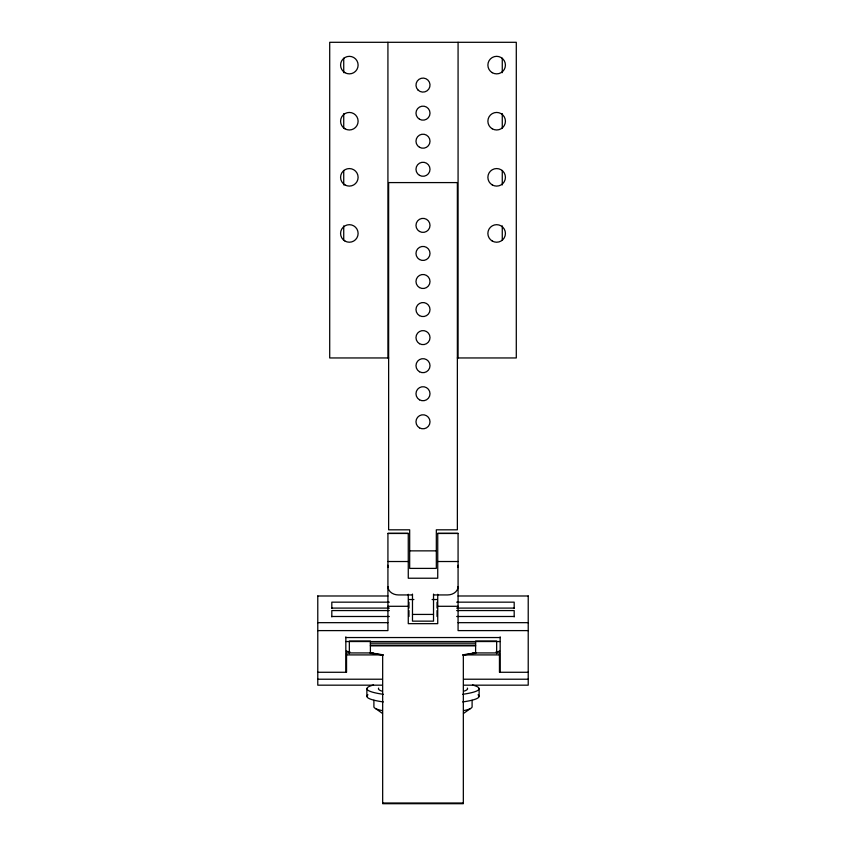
<?xml version="1.0" encoding="UTF-8"?>
<svg xmlns="http://www.w3.org/2000/svg" width="846" height="846" viewBox="0 0 846 846"><rect width="100%" height="100%" fill="white"/><g stroke="black" fill="none" stroke-linecap="round" stroke-linejoin="round"><path stroke-width="1.27" d="M463.513 713.453L470.429 708.557M475.611 652.774L463.333 654.751L463.333 803.7L382.667 803.7L382.667 654.751L370.389 652.774M463.333 655.1L475.611 653.123L472.977 653.123M388.652 357.953L329.707 357.953L329.707 42.3L516.293 42.3L516.293 357.953L457.348 357.953M387.923 533.477L408.269 533.466M437.731 533.477L458.077 533.466M409.675 550.862L436.325 550.862M387.923 561.522L408.269 561.522M437.731 561.522L458.077 561.522M412.478 594.939L398.445 594.939A10.522 8.354 0 0 1 387.923 586.585M433.522 594.939L447.555 594.939A10.522 8.354 0 0 0 458.077 586.585M317.779 595.986L387.923 595.986M458.077 595.986L528.221 595.986M408.713 599.528L413.906 599.528M432.095 599.528L437.287 599.528M389.35 602.162L331.812 602.162L331.812 608.475M456.65 602.162L514.188 602.162L514.188 608.475M387.923 606.296L408.269 606.296M437.731 606.296L458.077 606.296M331.812 608.094L389.35 608.094M456.65 608.094L514.188 608.094M389.35 610.569L331.812 610.569L331.812 616.882M456.65 610.569L514.188 610.569L514.188 616.882M412.478 614.429L433.522 614.429M331.812 616.491L389.35 616.491M456.65 616.491L514.188 616.491M317.779 622.667L387.923 622.667M458.077 622.667L528.221 622.667M317.779 630.608L387.923 630.608L387.923 533.329L408.269 533.329L408.269 578.23L437.731 578.23L437.731 533.329L458.077 533.329L458.077 630.608L528.221 630.608M345.834 637.546L500.166 637.546M345.866 641.532L500.134 641.532M370.389 643.172L475.611 643.172M370.389 645.16L475.611 645.16M370.389 645.858L475.611 645.858M372.906 652.932L346.543 652.932L346.543 672.274L317.779 672.274M473.094 652.932L499.457 652.932L499.457 672.274L528.221 672.274M373.023 653.123L370.389 653.123L382.667 655.1M373.023 653.472L370.389 653.472L370.389 641.035L349.345 641.035L349.345 653.683M472.977 653.472L475.611 653.472L475.611 641.035L496.655 641.035L496.655 653.683M346.543 654.91L383.45 654.91M462.55 654.91L499.457 654.91M317.779 679.222L382.223 679.222M463.777 679.222L528.221 679.222M382.223 685.175L317.779 685.175L317.779 595.965M463.777 685.175L528.221 685.175L528.221 595.965M382.667 803.002L463.333 803.002M375.571 708.557L382.487 713.453M502.27 58.152L502.27 72.682M502.27 113.618L502.27 128.148M502.27 170.416L502.27 184.936M502.27 225.882L502.27 240.412M500.166 636.858L500.166 672.274M479.122 688.707L479.122 696.353M472.1 700.255L472.1 706.77A49.1 6.916 0 0 1 463.576 710.661M458.077 42.3L458.077 357.953M437.731 594.294L437.731 623.661L408.269 623.661L408.269 594.294M437.033 602.162L437.033 608.094M437.033 610.569L437.033 616.491M433.522 594.093L433.522 621.154L412.478 621.144L412.478 594.093M408.967 602.162L408.967 608.094M408.967 610.569L408.967 616.491M387.923 42.3L387.923 357.953M373.9 700.255L373.9 706.77A49.1 6.916 0 0 0 382.424 710.661M366.878 688.707L366.878 696.353M345.834 636.858L345.834 672.274M343.73 58.152L343.73 72.682M343.73 113.618L343.73 128.148M343.73 170.416L343.73 184.936M343.73 225.882L343.73 240.412M472.491 684.985A56.122 7.91 0 0 1 462.677 694.302M383.323 694.302A56.122 7.91 0 0 1 373.509 684.985M478.043 694.809A56.122 7.91 0 0 1 462.677 701.937M383.323 701.937A56.122 7.91 0 0 1 367.957 694.809M467.33 688.094A44.542 6.271 0 0 1 464.147 691.108M381.853 691.108A44.542 6.271 0 0 1 378.67 688.094M349.948 651.917A14.033 1.978 0 0 1 346.321 651.029M499.679 651.029A14.033 1.978 0 0 1 496.052 651.917M388.282 567.412A10.522 8.354 0 0 1 387.923 565.255M458.077 565.255A10.522 8.354 0 0 1 457.718 567.412M457.369 182.588L388.631 182.588L388.631 529.818L409.675 529.818L409.675 568.396L436.325 568.396L436.325 529.818L457.369 529.818L457.369 182.588M419.489 231.455A7.011 7.011 0 0 0 430.011 225.385A7.011 7.011 0 0 0 419.489 219.304A7.011 7.011 0 0 0 419.489 231.455M419.489 259.511A7.011 7.011 0 0 0 430.011 253.44A7.011 7.011 0 0 0 419.489 247.36A7.011 7.011 0 0 0 419.489 259.511M419.489 287.577A7.011 7.011 0 0 0 430.011 281.496A7.011 7.011 0 0 0 419.489 275.426A7.011 7.011 0 0 0 419.489 287.577M419.489 315.632A7.011 7.011 0 0 0 430.011 309.551A7.011 7.011 0 0 0 419.489 303.481A7.011 7.011 0 0 0 419.489 315.632M419.489 371.743A7.011 7.011 0 0 0 430.011 365.673A7.011 7.011 0 0 0 419.489 359.603A7.011 7.011 0 0 0 419.489 371.743M419.489 399.809A7.011 7.011 0 0 0 430.011 393.728A7.011 7.011 0 0 0 419.489 387.658A7.011 7.011 0 0 0 419.489 399.809M419.489 427.865A7.011 7.011 0 0 0 430.011 421.794A7.011 7.011 0 0 0 419.489 415.714A7.011 7.011 0 0 0 419.489 427.865M419.489 343.688A7.011 7.011 0 0 0 430.011 337.617A7.011 7.011 0 0 0 419.489 331.537A7.011 7.011 0 0 0 419.489 343.688M492.266 241.047A8.767 8.767 0 0 0 505.422 233.443A8.767 8.767 0 0 0 492.266 225.85A8.767 8.767 0 0 0 492.266 241.047M492.266 72.693A8.767 8.767 0 0 0 505.422 65.1A8.767 8.767 0 0 0 492.266 57.507A8.767 8.767 0 0 0 492.266 72.693M492.266 184.925A8.767 8.767 0 0 0 505.422 177.332A8.767 8.767 0 0 0 492.266 169.739A8.767 8.767 0 0 0 492.266 184.925M492.266 128.804A8.767 8.767 0 0 0 505.422 121.211A8.767 8.767 0 0 0 492.266 113.618A8.767 8.767 0 0 0 492.266 128.804M344.967 72.693A8.767 8.767 0 0 0 358.112 65.1A8.767 8.767 0 0 0 344.967 57.507A8.767 8.767 0 0 0 344.967 72.693M344.967 241.047A8.767 8.767 0 0 0 358.112 233.443A8.767 8.767 0 0 0 344.967 225.85A8.767 8.767 0 0 0 344.967 241.047M344.967 128.804A8.767 8.767 0 0 0 358.112 121.211A8.767 8.767 0 0 0 344.967 113.618A8.767 8.767 0 0 0 344.967 128.804M344.967 184.925A8.767 8.767 0 0 0 358.112 177.332A8.767 8.767 0 0 0 344.967 169.739A8.767 8.767 0 0 0 344.967 184.925M418.04 90.046A7.011 7.011 0 0 0 429.779 86.905A7.011 7.011 0 0 0 421.181 78.318A7.011 7.011 0 0 0 418.04 90.046M419.489 119.223A7.011 7.011 0 0 0 430.011 113.153A7.011 7.011 0 0 0 419.489 107.072A7.011 7.011 0 0 0 419.489 119.223M419.489 147.278A7.011 7.011 0 0 0 430.011 141.208A7.011 7.011 0 0 0 419.489 135.127A7.011 7.011 0 0 0 419.489 147.278M419.489 175.344A7.011 7.011 0 0 0 430.011 169.263A7.011 7.011 0 0 0 419.489 163.193A7.011 7.011 0 0 0 419.489 175.344"/></g></svg>
